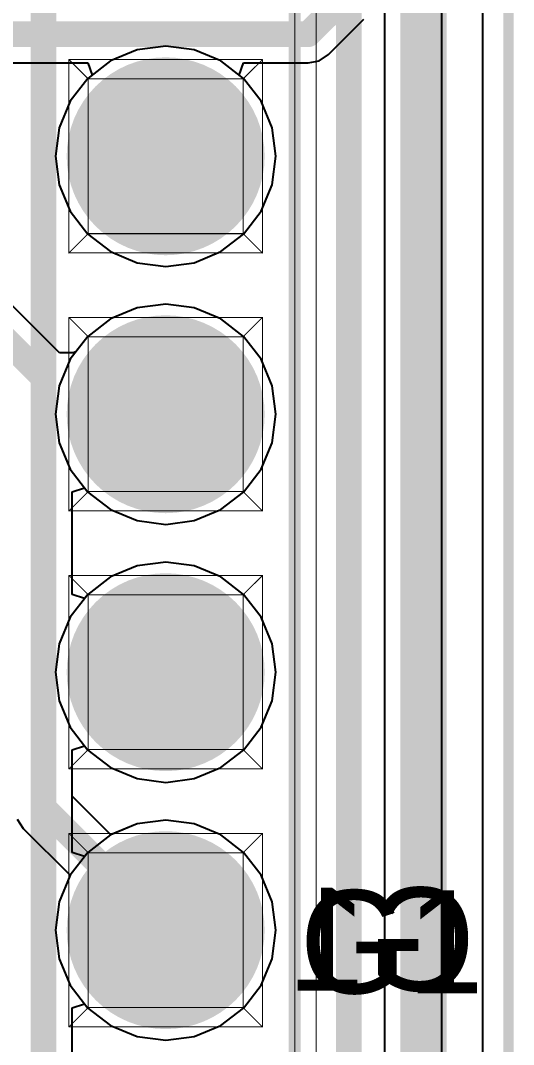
# Model space of a CAD drawing. Header units: millimetres. Extents: x 307 to 423, y 231 to 400.
# Drawn here: x 404.1 to 408.95, y 267.69 to 277.78 of the extents above; entities that cross this region are included whole.
import ezdxf

# ---------------------------------------------------------------- set-up
doc = ezdxf.new("R2010")
doc.units = ezdxf.units.MM
for name, color, linetype in [('BottomLayer', 5, 'Continuous'), ('BottomOverlay', 54, 'Continuous'), ('BottomSolder', 6, 'Continuous'), ('Mechanical1', 6, 'Continuous'), ('Mechanical14', 56, 'Continuous'), ('Mechanical16', 56, 'Continuous'), ('MidLayer1', 16, 'Continuous'), ('MidLayer2', 76, 'Continuous'), ('MultiLayer', 9, 'Continuous'), ('PadHoleLayer', 156, 'Continuous'), ('TopLayer', 1, 'Continuous'), ('TopOverlay', 2, 'Continuous'), ('TopSolder', 216, 'Continuous')]:
    doc.layers.add(name, color=color, linetype=linetype)

# ---------------------------------------------------------------- blocks, each defined once
blk = doc.blocks.new('CON_SAMTEC_TSW_135_07_X_D_467')
at = {"layer": 'BottomLayer', "const_width": 0.925}
for points in [[(12.238, 1.27, 1), (13.162, 1.27, 1)], [(14.778, 1.27, 1), (15.702, 1.27, 1)], [(17.318, 1.27, 1), (18.242, 1.27, 1)], [(19.858, 1.27, 1), (20.782, 1.27, 1)]]:
    blk.add_lwpolyline(points, format="xyb", close=True, dxfattribs=at)
at = {"layer": 'BottomSolder', "const_width": 0.975}
for points in [[(12.213, 1.27, 1), (13.187, 1.27, 1)], [(14.753, 1.27, 1), (15.727, 1.27, 1)], [(17.293, 1.27, 1), (18.267, 1.27, 1)], [(19.833, 1.27, 1), (20.807, 1.27, 1)]]:
    blk.add_lwpolyline(points, format="xyb", close=True, dxfattribs=at)
at = {"layer": 'Mechanical14', "const_width": 0.01}
for points in [[(44.45, 2.54), (-44.45, 2.54)], [(11.748, 0.318), (11.748, 2.223)], [(13.652, 2.223), (11.748, 2.223)], [(11.938, 2.032), (11.748, 2.223)], [(13.462, 2.032), (13.652, 2.223)], [(13.652, 0.318), (13.652, 2.223)], [(14.287, 0.318), (14.287, 2.223)], [(16.192, 2.223), (14.287, 2.223)], [(14.478, 2.032), (14.287, 2.223)], [(16.002, 2.032), (16.192, 2.223)], [(16.192, 0.318), (16.192, 2.223)], [(16.828, 0.318), (16.828, 2.223)], [(18.733, 2.223), (16.828, 2.223)], [(17.018, 2.032), (16.828, 2.223)], [(18.542, 2.032), (18.733, 2.223)], [(18.733, 0.318), (18.733, 2.223)], [(19.367, 0.318), (19.367, 2.223)], [(19.558, 2.032), (19.367, 2.223)], [(21.273, 2.223), (19.367, 2.223)], [(21.082, 2.032), (21.273, 2.223)], [(21.273, 0.318), (21.273, 2.223)], [(13.462, 2.032), (11.938, 2.032)], [(11.938, 0.508), (11.938, 2.032)], [(13.462, 0.508), (13.462, 2.032)], [(14.478, 0.508), (14.478, 2.032)], [(16.002, 2.032), (14.478, 2.032)], [(16.002, 0.508), (16.002, 2.032)], [(17.018, 0.508), (17.018, 2.032)], [(18.542, 2.032), (17.018, 2.032)], [(18.542, 0.508), (18.542, 2.032)], [(19.558, 0.508), (19.558, 2.032)], [(21.082, 2.032), (19.558, 2.032)], [(21.082, 0.508), (21.082, 2.032)], [(11.748, 0.318), (11.938, 0.508)], [(13.462, 0.508), (11.938, 0.508)], [(13.652, 0.318), (13.462, 0.508)], [(14.287, 0.318), (14.478, 0.508)], [(16.002, 0.508), (14.478, 0.508)], [(16.192, 0.318), (16.002, 0.508)], [(16.828, 0.318), (17.018, 0.508)], [(18.542, 0.508), (17.018, 0.508)], [(18.733, 0.318), (18.542, 0.508)], [(19.367, 0.318), (19.558, 0.508)], [(21.082, 0.508), (19.558, 0.508)], [(21.273, 0.318), (21.082, 0.508)], [(13.652, 0.318), (11.748, 0.318)], [(16.192, 0.318), (14.287, 0.318)], [(18.733, 0.318), (16.828, 0.318)], [(21.273, 0.318), (19.367, 0.318)]]:
    blk.add_lwpolyline(points, dxfattribs=at)
at = {"layer": 'Mechanical14', "const_width": 0.005}
for points in [[(11.745, 2.223, 1), (11.75, 2.223, 1)], [(11.745, 2.223, 1), (11.75, 2.223, 1)], [(11.745, 2.223, 1), (11.75, 2.223, 1)], [(13.65, 2.223, 1), (13.655, 2.223, 1)], [(13.65, 2.223, 1), (13.655, 2.223, 1)], [(13.65, 2.223, 1), (13.655, 2.223, 1)], [(14.285, 2.223, 1), (14.29, 2.223, 1)], [(14.285, 2.223, 1), (14.29, 2.223, 1)], [(14.285, 2.223, 1), (14.29, 2.223, 1)], [(16.19, 2.223, 1), (16.195, 2.223, 1)], [(16.19, 2.223, 1), (16.195, 2.223, 1)], [(16.19, 2.223, 1), (16.195, 2.223, 1)], [(16.825, 2.223, 1), (16.83, 2.223, 1)], [(16.825, 2.223, 1), (16.83, 2.223, 1)], [(16.825, 2.223, 1), (16.83, 2.223, 1)], [(18.73, 2.223, 1), (18.735, 2.223, 1)], [(18.73, 2.223, 1), (18.735, 2.223, 1)], [(18.73, 2.223, 1), (18.735, 2.223, 1)], [(19.365, 2.223, 1), (19.37, 2.223, 1)], [(19.365, 2.223, 1), (19.37, 2.223, 1)], [(19.365, 2.223, 1), (19.37, 2.223, 1)], [(21.27, 2.223, 1), (21.275, 2.223, 1)], [(21.27, 2.223, 1), (21.275, 2.223, 1)], [(21.27, 2.223, 1), (21.275, 2.223, 1)], [(11.936, 2.032, 1), (11.94, 2.032, 1)], [(11.936, 2.032, 1), (11.94, 2.032, 1)], [(11.936, 2.032, 1), (11.94, 2.032, 1)], [(13.46, 2.032, 1), (13.464, 2.032, 1)], [(13.46, 2.032, 1), (13.464, 2.032, 1)], [(13.46, 2.032, 1), (13.464, 2.032, 1)], [(14.476, 2.032, 1), (14.48, 2.032, 1)], [(14.476, 2.032, 1), (14.48, 2.032, 1)], [(14.476, 2.032, 1), (14.48, 2.032, 1)], [(16, 2.032, 1), (16.004, 2.032, 1)], [(16, 2.032, 1), (16.004, 2.032, 1)], [(16, 2.032, 1), (16.004, 2.032, 1)], [(17.016, 2.032, 1), (17.02, 2.032, 1)], [(17.016, 2.032, 1), (17.02, 2.032, 1)], [(17.016, 2.032, 1), (17.02, 2.032, 1)], [(18.54, 2.032, 1), (18.544, 2.032, 1)], [(18.54, 2.032, 1), (18.544, 2.032, 1)], [(18.54, 2.032, 1), (18.544, 2.032, 1)], [(19.556, 2.032, 1), (19.56, 2.032, 1)], [(19.556, 2.032, 1), (19.56, 2.032, 1)], [(19.556, 2.032, 1), (19.56, 2.032, 1)], [(21.08, 2.032, 1), (21.084, 2.032, 1)], [(21.08, 2.032, 1), (21.084, 2.032, 1)], [(21.08, 2.032, 1), (21.084, 2.032, 1)], [(11.936, 0.508, 1), (11.94, 0.508, 1)], [(11.936, 0.508, 1), (11.94, 0.508, 1)], [(11.936, 0.508, 1), (11.94, 0.508, 1)], [(13.46, 0.508, 1), (13.464, 0.508, 1)], [(13.46, 0.508, 1), (13.464, 0.508, 1)], [(13.46, 0.508, 1), (13.464, 0.508, 1)], [(14.476, 0.508, 1), (14.48, 0.508, 1)], [(14.476, 0.508, 1), (14.48, 0.508, 1)], [(14.476, 0.508, 1), (14.48, 0.508, 1)], [(16, 0.508, 1), (16.004, 0.508, 1)], [(16, 0.508, 1), (16.004, 0.508, 1)], [(16, 0.508, 1), (16.004, 0.508, 1)], [(17.016, 0.508, 1), (17.02, 0.508, 1)], [(17.016, 0.508, 1), (17.02, 0.508, 1)], [(17.016, 0.508, 1), (17.02, 0.508, 1)], [(18.54, 0.508, 1), (18.544, 0.508, 1)], [(18.54, 0.508, 1), (18.544, 0.508, 1)], [(18.54, 0.508, 1), (18.544, 0.508, 1)], [(19.556, 0.508, 1), (19.56, 0.508, 1)], [(19.556, 0.508, 1), (19.56, 0.508, 1)], [(19.556, 0.508, 1), (19.56, 0.508, 1)], [(21.08, 0.508, 1), (21.084, 0.508, 1)], [(21.08, 0.508, 1), (21.084, 0.508, 1)], [(21.08, 0.508, 1), (21.084, 0.508, 1)], [(11.745, 0.318, 1), (11.75, 0.318, 1)], [(11.745, 0.318, 1), (11.75, 0.318, 1)], [(11.745, 0.318, 1), (11.75, 0.318, 1)], [(13.65, 0.318, 1), (13.655, 0.318, 1)], [(13.65, 0.318, 1), (13.655, 0.318, 1)], [(13.65, 0.318, 1), (13.655, 0.318, 1)], [(14.285, 0.318, 1), (14.29, 0.318, 1)], [(14.285, 0.318, 1), (14.29, 0.318, 1)], [(14.285, 0.318, 1), (14.29, 0.318, 1)], [(16.19, 0.318, 1), (16.195, 0.318, 1)], [(16.19, 0.318, 1), (16.195, 0.318, 1)], [(16.19, 0.318, 1), (16.195, 0.318, 1)], [(16.825, 0.318, 1), (16.83, 0.318, 1)], [(16.825, 0.318, 1), (16.83, 0.318, 1)], [(16.825, 0.318, 1), (16.83, 0.318, 1)], [(18.73, 0.318, 1), (18.735, 0.318, 1)], [(18.73, 0.318, 1), (18.735, 0.318, 1)], [(18.73, 0.318, 1), (18.735, 0.318, 1)], [(19.365, 0.318, 1), (19.37, 0.318, 1)], [(19.365, 0.318, 1), (19.37, 0.318, 1)], [(19.365, 0.318, 1), (19.37, 0.318, 1)], [(21.27, 0.318, 1), (21.275, 0.318, 1)], [(21.27, 0.318, 1), (21.275, 0.318, 1)], [(21.27, 0.318, 1), (21.275, 0.318, 1)]]:
    blk.add_lwpolyline(points, format="xyb", close=True, dxfattribs=at)
at = {"layer": 'Mechanical16', "const_width": 0.01}
blk.add_lwpolyline([(44.67, 2.75), (-44.67, 2.75)], dxfattribs=at)
at = {"layer": 'MidLayer1', "const_width": 0.925}
for points in [[(12.238, 1.27, 1), (13.162, 1.27, 1)], [(14.778, 1.27, 1), (15.702, 1.27, 1)], [(17.318, 1.27, 1), (18.242, 1.27, 1)], [(19.858, 1.27, 1), (20.782, 1.27, 1)]]:
    blk.add_lwpolyline(points, format="xyb", close=True, dxfattribs=at)
at = {"layer": 'MidLayer2', "const_width": 0.925}
for points in [[(12.238, 1.27, 1), (13.162, 1.27, 1)], [(14.778, 1.27, 1), (15.702, 1.27, 1)], [(17.318, 1.27, 1), (18.242, 1.27, 1)], [(19.858, 1.27, 1), (20.782, 1.27, 1)]]:
    blk.add_lwpolyline(points, format="xyb", close=True, dxfattribs=at)
at = {"layer": 'MultiLayer', "const_width": 0.925}
for points in [[(12.238, 1.27, 1), (13.162, 1.27, 1)], [(14.778, 1.27, 1), (15.702, 1.27, 1)], [(17.318, 1.27, 1), (18.242, 1.27, 1)], [(19.858, 1.27, 1), (20.782, 1.27, 1)]]:
    blk.add_lwpolyline(points, format="xyb", close=True, dxfattribs=at)
at = {"layer": 'PadHoleLayer', "const_width": 0.5}
for points in [[(12.45, 1.27, 1), (12.95, 1.27, 1)], [(14.99, 1.27, 1), (15.49, 1.27, 1)], [(17.53, 1.27, 1), (18.03, 1.27, 1)], [(20.07, 1.27, 1), (20.57, 1.27, 1)]]:
    blk.add_lwpolyline(points, format="xyb", close=True, dxfattribs=at)
at = {"layer": 'TopLayer', "const_width": 0.925}
for points in [[(12.238, 1.27, 1), (13.162, 1.27, 1)], [(14.778, 1.27, 1), (15.702, 1.27, 1)], [(17.318, 1.27, 1), (18.242, 1.27, 1)], [(19.858, 1.27, 1), (20.782, 1.27, 1)]]:
    blk.add_lwpolyline(points, format="xyb", close=True, dxfattribs=at)
at = {"layer": 'TopOverlay', "const_width": 0.12}
blk.add_lwpolyline([(44.45, 2.54), (-44.45, 2.54)], dxfattribs=at)
at = {"layer": 'TopSolder', "const_width": 0.975}
for points in [[(12.213, 1.27, 1), (13.187, 1.27, 1)], [(14.753, 1.27, 1), (15.727, 1.27, 1)], [(17.293, 1.27, 1), (18.267, 1.27, 1)], [(19.833, 1.27, 1), (20.807, 1.27, 1)]]:
    blk.add_lwpolyline(points, format="xyb", close=True, dxfattribs=at)

msp = doc.modelspace()

# ---------------------------------------------------------------- linework, layer by layer
at = {"layer": 'BottomLayer'}
for p, q in [((408.645, 362.036), (408.645, 242.463)), ((405.526, 277.525), (405.245, 277.488)), ((405.806, 277.488), (405.526, 277.525)), ((405.245, 277.488), (404.983, 277.38)), ((406.068, 277.38), (405.806, 277.488)), ((404.983, 277.38), (404.759, 277.207)), ((406.292, 277.207), (406.068, 277.38)), ((404.759, 277.207), (404.587, 276.983)), ((406.465, 276.983), (406.292, 277.207)), ((404.587, 276.983), (404.478, 276.721)), ((406.573, 276.721), (406.465, 276.983)), ((404.478, 276.721), (404.441, 276.441)), ((406.61, 276.441), (406.573, 276.721)), ((404.441, 276.441), (404.478, 276.16)), ((406.573, 276.16), (406.61, 276.441)), ((404.478, 276.16), (404.587, 275.899)), ((406.465, 275.899), (406.573, 276.16)), ((404.587, 275.899), (404.759, 275.674)), ((406.292, 275.674), (406.465, 275.899)), ((404.759, 275.674), (404.983, 275.502)), ((406.068, 275.502), (406.292, 275.674)), ((404.983, 275.502), (405.245, 275.393)), ((405.806, 275.393), (406.068, 275.502)), ((404.481, 274.504), (403.589, 275.397)), ((405.245, 275.393), (405.526, 275.356)), ((405.526, 275.356), (405.806, 275.393)), ((405.526, 274.985), (405.245, 274.948)), ((405.806, 274.948), (405.526, 274.985)), ((405.245, 274.948), (404.983, 274.84)), ((406.068, 274.84), (405.806, 274.948)), ((404.983, 274.84), (404.759, 274.667)), ((406.292, 274.667), (406.068, 274.84)), ((404.759, 274.667), (404.641, 274.514)), ((406.465, 274.443), (406.292, 274.667)), ((404.617, 274.504), (404.481, 274.504)), ((404.641, 274.514), (404.617, 274.504)), ((406.573, 274.181), (406.465, 274.443)), ((406.61, 273.901), (406.573, 274.181)), ((406.573, 273.62), (406.61, 273.901)), ((406.465, 273.359), (406.573, 273.62)), ((406.292, 273.134), (406.465, 273.359)), ((404.606, 273.136), (404.726, 273.176)), ((404.726, 273.176), (404.759, 273.134)), ((404.606, 272.126), (404.606, 273.136)), ((404.759, 273.134), (404.983, 272.962)), ((406.068, 272.962), (406.292, 273.134)), ((404.983, 272.962), (405.245, 272.853)), ((405.806, 272.853), (406.068, 272.962)), ((405.245, 272.853), (405.526, 272.816)), ((405.526, 272.816), (405.806, 272.853)), ((405.245, 272.408), (404.983, 272.3)), ((405.526, 272.445), (405.245, 272.408)), ((405.806, 272.408), (405.526, 272.445)), ((406.068, 272.3), (405.806, 272.408)), ((404.983, 272.3), (404.759, 272.127)), ((406.292, 272.127), (406.068, 272.3)), ((404.726, 272.085), (404.606, 272.126)), ((404.759, 272.127), (404.726, 272.085)), ((406.465, 271.903), (406.292, 272.127)), ((406.573, 271.641), (406.465, 271.903)), ((406.61, 271.361), (406.573, 271.641)), ((406.573, 271.08), (406.61, 271.361)), ((406.465, 270.819), (406.573, 271.08)), ((406.292, 270.594), (406.465, 270.819)), ((404.606, 270.596), (404.726, 270.636)), ((404.606, 270.14), (404.606, 270.596)), ((404.726, 270.636), (404.759, 270.594)), ((404.759, 270.594), (404.983, 270.422)), ((406.068, 270.422), (406.292, 270.594)), ((404.983, 270.422), (405.245, 270.313)), ((405.806, 270.313), (406.068, 270.422)), ((405.245, 270.313), (405.526, 270.276)), ((405.526, 270.276), (405.806, 270.313)), ((404.985, 269.76), (404.606, 270.14)), ((404.063, 269.915), (404.124, 269.823)), ((405.245, 269.868), (404.985, 269.76)), ((405.526, 269.905), (405.245, 269.868)), ((405.806, 269.868), (405.526, 269.905)), ((406.068, 269.76), (405.806, 269.868)), ((404.124, 269.823), (404.586, 269.361)), ((406.292, 269.587), (406.068, 269.76)), ((406.465, 269.363), (406.292, 269.587)), ((404.586, 269.361), (404.478, 269.101)), ((406.573, 269.101), (406.465, 269.363)), ((404.478, 269.101), (404.441, 268.821)), ((406.61, 268.821), (406.573, 269.101)), ((404.441, 268.821), (404.478, 268.54)), ((406.573, 268.54), (406.61, 268.821)), ((404.478, 268.54), (404.587, 268.279)), ((406.465, 268.279), (406.573, 268.54)), ((404.587, 268.279), (404.759, 268.054)), ((406.292, 268.054), (406.465, 268.279)), ((404.759, 268.054), (404.983, 267.882)), ((406.068, 267.882), (406.292, 268.054)), ((404.983, 267.882), (405.245, 267.773)), ((405.806, 267.773), (406.068, 267.882)), ((405.245, 267.773), (405.526, 267.736)), ((405.526, 267.736), (405.806, 267.773))]:
    msp.add_line(p, q, dxfattribs=at)
at = {"layer": 'BottomLayer', "const_width": 0.254}
for points in [[(403.347, 275.239), (404.324, 274.263)], [(404.324, 270.023), (404.324, 274.263)], [(404.324, 270.023), (405.526, 268.821)]]:
    msp.add_lwpolyline(points, dxfattribs=at)
at = {"layer": 'BottomLayer', "const_width": 0.127}
for points in [[(404.26, 274.263, 1), (404.387, 274.263, 1)], [(404.26, 274.263, 1), (404.387, 274.263, 1)], [(404.26, 270.023, 1), (404.387, 270.023, 1)], [(404.26, 270.023, 1), (404.387, 270.023, 1)], [(405.462, 268.821, 1), (405.589, 268.821, 1)]]:
    msp.add_lwpolyline(points, format="xyb", close=True, dxfattribs=at)
at = {"layer": 'Mechanical1', "const_width": 0.1}
msp.add_lwpolyline([(408.9, 242.463), (408.9, 362.036)], dxfattribs=at)
at = {"layer": 'MidLayer1'}
for p, q in [((408.645, 362.036), (408.645, 242.463)), ((405.526, 277.525), (405.245, 277.488)), ((405.806, 277.488), (405.526, 277.525)), ((405.245, 277.488), (404.983, 277.38)), ((406.068, 277.38), (405.806, 277.488)), ((404.983, 277.38), (404.759, 277.207)), ((406.292, 277.207), (406.068, 277.38)), ((404.759, 277.207), (404.587, 276.983)), ((406.465, 276.983), (406.292, 277.207)), ((404.587, 276.983), (404.478, 276.721)), ((406.573, 276.721), (406.465, 276.983)), ((404.478, 276.721), (404.441, 276.441)), ((406.61, 276.441), (406.573, 276.721)), ((404.441, 276.441), (404.478, 276.16)), ((406.573, 276.16), (406.61, 276.441)), ((404.478, 276.16), (404.587, 275.899)), ((406.465, 275.899), (406.573, 276.16)), ((404.587, 275.899), (404.759, 275.674)), ((406.292, 275.674), (406.465, 275.899)), ((404.759, 275.674), (404.983, 275.502)), ((406.068, 275.502), (406.292, 275.674)), ((404.983, 275.502), (405.245, 275.393)), ((405.806, 275.393), (406.068, 275.502)), ((405.245, 275.393), (405.526, 275.356)), ((405.526, 275.356), (405.806, 275.393)), ((405.526, 274.985), (405.245, 274.948)), ((405.806, 274.948), (405.526, 274.985)), ((405.245, 274.948), (404.983, 274.84)), ((406.068, 274.84), (405.806, 274.948)), ((404.983, 274.84), (404.759, 274.667)), ((406.292, 274.667), (406.068, 274.84)), ((404.759, 274.667), (404.587, 274.443)), ((406.465, 274.443), (406.292, 274.667)), ((404.587, 274.443), (404.478, 274.181)), ((406.573, 274.181), (406.465, 274.443)), ((404.478, 274.181), (404.441, 273.901)), ((406.61, 273.901), (406.573, 274.181)), ((404.441, 273.901), (404.478, 273.62)), ((406.573, 273.62), (406.61, 273.901)), ((404.478, 273.62), (404.587, 273.359)), ((406.465, 273.359), (406.573, 273.62)), ((404.587, 273.359), (404.759, 273.134)), ((406.292, 273.134), (406.465, 273.359)), ((404.759, 273.134), (404.983, 272.962)), ((406.068, 272.962), (406.292, 273.134)), ((404.983, 272.962), (405.245, 272.853)), ((405.806, 272.853), (406.068, 272.962)), ((405.245, 272.853), (405.526, 272.816)), ((405.526, 272.816), (405.806, 272.853)), ((405.245, 272.408), (404.983, 272.3)), ((405.526, 272.445), (405.245, 272.408)), ((405.806, 272.408), (405.526, 272.445)), ((406.068, 272.3), (405.806, 272.408)), ((404.983, 272.3), (404.759, 272.127)), ((406.292, 272.127), (406.068, 272.3)), ((404.759, 272.127), (404.587, 271.903)), ((406.465, 271.903), (406.292, 272.127)), ((404.587, 271.903), (404.478, 271.641)), ((406.573, 271.641), (406.465, 271.903)), ((404.478, 271.641), (404.441, 271.361)), ((406.61, 271.361), (406.573, 271.641)), ((404.441, 271.361), (404.478, 271.08)), ((406.573, 271.08), (406.61, 271.361)), ((404.478, 271.08), (404.587, 270.819)), ((406.465, 270.819), (406.573, 271.08)), ((404.587, 270.819), (404.759, 270.594)), ((406.292, 270.594), (406.465, 270.819)), ((404.759, 270.594), (404.983, 270.422)), ((406.068, 270.422), (406.292, 270.594)), ((404.983, 270.422), (405.245, 270.313)), ((405.806, 270.313), (406.068, 270.422)), ((405.245, 270.313), (405.526, 270.276)), ((405.526, 270.276), (405.806, 270.313)), ((405.245, 269.868), (404.983, 269.76)), ((405.526, 269.905), (405.245, 269.868)), ((405.806, 269.868), (405.526, 269.905)), ((406.068, 269.76), (405.806, 269.868)), ((404.983, 269.76), (404.759, 269.587)), ((406.292, 269.587), (406.068, 269.76)), ((404.759, 269.587), (404.587, 269.363)), ((406.465, 269.363), (406.292, 269.587)), ((404.587, 269.363), (404.478, 269.101)), ((406.573, 269.101), (406.465, 269.363)), ((404.478, 269.101), (404.441, 268.821)), ((406.61, 268.821), (406.573, 269.101)), ((404.441, 268.821), (404.478, 268.54)), ((406.573, 268.54), (406.61, 268.821)), ((404.478, 268.54), (404.587, 268.279)), ((406.465, 268.279), (406.573, 268.54)), ((404.587, 268.279), (404.759, 268.054)), ((406.292, 268.054), (406.465, 268.279)), ((404.759, 268.054), (404.983, 267.882)), ((406.068, 267.882), (406.292, 268.054)), ((404.983, 267.882), (405.245, 267.773)), ((405.806, 267.773), (406.068, 267.882)), ((405.245, 267.773), (405.526, 267.736)), ((405.526, 267.736), (405.806, 267.773))]:
    msp.add_line(p, q, dxfattribs=at)
at = {"layer": 'MidLayer2', "const_width": 0.254}
for points in [[(408.166, 244.336), (408.166, 326.302)], [(404.324, 265.783), (404.324, 300.503)], [(407.328, 244.866), (407.328, 283.492)]]:
    msp.add_lwpolyline(points, dxfattribs=at)
at = {"layer": 'TopLayer'}
for p, q in [((408.645, 362.036), (408.645, 242.463)), ((408.245, 242.99), (408.245, 349.953)), ((407.68, 277.948), (407.68, 245.242)), ((407.128, 277.443), (407.476, 277.791)), ((407.037, 277.382), (407.128, 277.443)), ((403.751, 277.36), (404.761, 277.36)), ((404.761, 277.36), (404.801, 277.24)), ((406.25, 277.24), (406.291, 277.36)), ((406.291, 277.36), (406.929, 277.36)), ((406.929, 277.36), (407.037, 277.382)), ((406.929, 277.36), (406.929, 277.36)), ((404.759, 277.207), (404.587, 276.983)), ((404.801, 277.24), (404.759, 277.207)), ((406.292, 277.207), (406.25, 277.24)), ((406.465, 276.983), (406.292, 277.207)), ((404.587, 276.983), (404.478, 276.721)), ((406.573, 276.721), (406.465, 276.983)), ((404.478, 276.721), (404.441, 276.441)), ((406.61, 276.441), (406.573, 276.721)), ((404.441, 276.441), (404.478, 276.16)), ((406.573, 276.16), (406.61, 276.441)), ((404.478, 276.16), (404.587, 275.899)), ((406.465, 275.899), (406.573, 276.16)), ((404.587, 275.899), (404.759, 275.674)), ((406.292, 275.674), (406.465, 275.899)), ((404.759, 275.674), (404.983, 275.502)), ((406.068, 275.502), (406.292, 275.674)), ((404.983, 275.502), (405.245, 275.393)), ((405.806, 275.393), (406.068, 275.502)), ((405.245, 275.393), (405.526, 275.356)), ((405.526, 275.356), (405.806, 275.393)), ((404.481, 274.504), (403.614, 275.371)), ((405.526, 274.985), (405.245, 274.948)), ((405.806, 274.948), (405.526, 274.985)), ((405.245, 274.948), (404.983, 274.84)), ((406.068, 274.84), (405.806, 274.948)), ((404.983, 274.84), (404.759, 274.667)), ((406.292, 274.667), (406.068, 274.84)), ((404.759, 274.667), (404.641, 274.514)), ((406.465, 274.443), (406.292, 274.667)), ((404.617, 274.504), (404.481, 274.504)), ((404.641, 274.514), (404.617, 274.504)), ((406.573, 274.181), (406.465, 274.443)), ((406.61, 273.901), (406.573, 274.181)), ((406.573, 273.62), (406.61, 273.901)), ((406.465, 273.359), (406.573, 273.62)), ((406.292, 273.134), (406.465, 273.359)), ((404.606, 273.136), (404.726, 273.176)), ((404.726, 273.176), (404.759, 273.134)), ((404.606, 272.126), (404.606, 273.136)), ((404.759, 273.134), (404.983, 272.962)), ((406.068, 272.962), (406.292, 273.134)), ((404.983, 272.962), (405.245, 272.853)), ((405.806, 272.853), (406.068, 272.962)), ((405.245, 272.853), (405.526, 272.816)), ((405.526, 272.816), (405.806, 272.853)), ((405.245, 272.408), (404.983, 272.3)), ((405.526, 272.445), (405.245, 272.408)), ((405.806, 272.408), (405.526, 272.445)), ((406.068, 272.3), (405.806, 272.408)), ((404.983, 272.3), (404.759, 272.127)), ((406.292, 272.127), (406.068, 272.3)), ((404.726, 272.085), (404.606, 272.126)), ((404.759, 272.127), (404.726, 272.085)), ((406.465, 271.903), (406.292, 272.127)), ((406.573, 271.641), (406.465, 271.903)), ((406.61, 271.361), (406.573, 271.641)), ((406.573, 271.08), (406.61, 271.361)), ((406.465, 270.819), (406.573, 271.08)), ((406.292, 270.594), (406.465, 270.819)), ((404.606, 270.596), (404.726, 270.636)), ((404.606, 269.586), (404.606, 270.596)), ((404.726, 270.636), (404.759, 270.594)), ((404.759, 270.594), (404.983, 270.422)), ((406.068, 270.422), (406.292, 270.594)), ((404.983, 270.422), (405.245, 270.313)), ((405.806, 270.313), (406.068, 270.422)), ((405.245, 270.313), (405.526, 270.276)), ((405.526, 270.276), (405.806, 270.313)), ((405.245, 269.868), (404.983, 269.76)), ((405.526, 269.905), (405.245, 269.868)), ((405.806, 269.868), (405.526, 269.905)), ((406.068, 269.76), (405.806, 269.868)), ((404.983, 269.76), (404.759, 269.587)), ((406.292, 269.587), (406.068, 269.76)), ((404.726, 269.545), (404.606, 269.586)), ((404.759, 269.587), (404.726, 269.545)), ((406.465, 269.363), (406.292, 269.587)), ((406.573, 269.101), (406.465, 269.363)), ((406.61, 268.821), (406.573, 269.101)), ((406.573, 268.54), (406.61, 268.821)), ((406.465, 268.279), (406.573, 268.54)), ((406.292, 268.054), (406.465, 268.279)), ((404.606, 268.056), (404.726, 268.096)), ((404.606, 265.06), (404.606, 268.056)), ((404.726, 268.096), (404.759, 268.054)), ((404.759, 268.054), (404.983, 267.882)), ((406.068, 267.882), (406.292, 268.054)), ((404.983, 267.882), (405.245, 267.773)), ((405.806, 267.773), (406.068, 267.882)), ((405.245, 267.773), (405.526, 267.736)), ((405.526, 267.736), (405.806, 267.773))]:
    msp.add_line(p, q, dxfattribs=at)
at = {"layer": 'TopLayer', "const_width": 0.254}
for points in [[(407.963, 349.953), (407.963, 242.99)], [(406.929, 277.643), (407.277, 277.991)], [(398.674, 277.643), (406.929, 277.643)], [(403.415, 275.171), (404.324, 274.263)], [(404.324, 264.943), (404.324, 274.263)]]:
    msp.add_lwpolyline(points, dxfattribs=at)
at = {"layer": 'TopLayer', "const_width": 0.127}
for points in [[(406.865, 277.643, 1), (406.992, 277.643, 1)], [(406.865, 277.643, 1), (406.992, 277.643, 1)], [(404.26, 274.263, 1), (404.387, 274.263, 1)], [(404.26, 274.263, 1), (404.387, 274.263, 1)]]:
    msp.add_lwpolyline(points, format="xyb", close=True, dxfattribs=at)

# ---------------------------------------------------------------- block references
at = {"rotation": 270}
msp.add_blockref('CON_SAMTEC_TSW_135_07_X_D_467', (404.256, 289.141), dxfattribs=at)

# ---------------------------------------------------------------- texts
at = {"layer": 'BottomOverlay', "text_generation_flag": 2}
msp.add_text('G1', height=1.016, rotation=360, dxfattribs=at).set_placement((408.572, 268.224))
at = {"layer": 'TopOverlay'}
msp.add_text('G1', height=1.016, rotation=360, dxfattribs=at).set_placement((406.845, 268.198))

doc.saveas('drawing.dxf')
